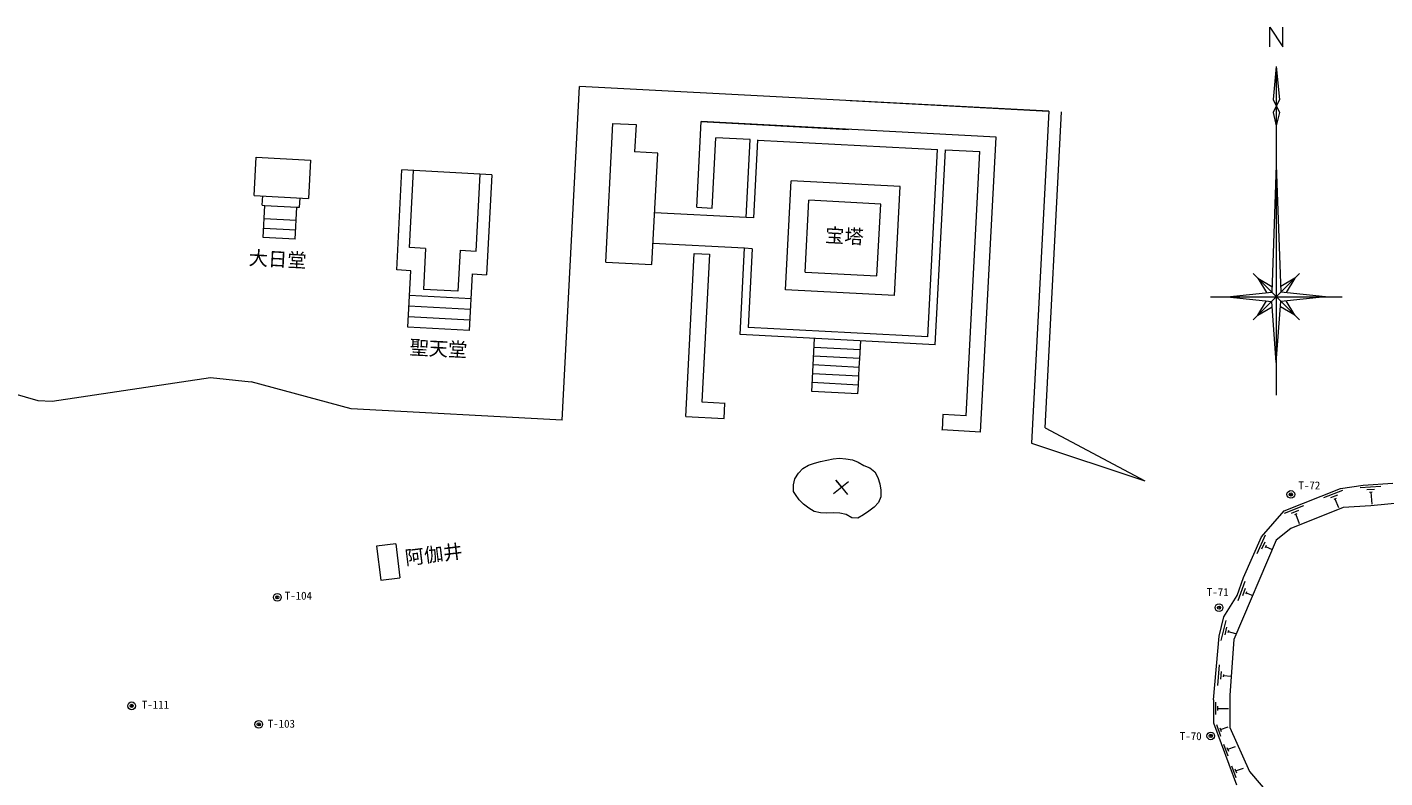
# Model space of a CAD drawing. Units: millimetres, scale not verified. Extents: x 27127 to 381529, y 17188 to 284000.
# Drawn here: x 116870 to 222595, y 217458 to 275920 of the extents above; entities that cross this region are included whole.
import ezdxf
from ezdxf.enums import TextEntityAlignment as Align

# ---------------------------------------------------------------- set-up
doc = ezdxf.new("R2010")
doc.units = ezdxf.units.MM
doc.header["$LTSCALE"] = 500
doc.header["$PDMODE"] = 32
doc.header["$PDSIZE"] = 250
doc.layers.add('0-0通り芯', color=4, linetype='Continuous', lineweight=13)
doc.layers.add('0-11', color=7, linetype='Continuous', lineweight=13)
doc.styles.add('ＭＳ ゴシック', font='')
doc.styles.get('ＭＳ ゴシック').set_extended_font_data('MS Gothic')

msp = doc.modelspace()

# ---------------------------------------------------------------- linework, layer by layer
at = {"layer": '0-0通り芯', "color": 3}
for p, q in [((213632.1, 275920.2), (214656.1, 274384.2)), ((213632.1, 274384.2), (213632.1, 275920.2)), ((214656.1, 274384.2), (214656.1, 275920.2)), ((214144.1, 272848.1), (214400.1, 270288.1)), ((214400.1, 270288.1), (213888.1, 269264.2)), ((213888.1, 269264.2), (214144.1, 268240.2)), ((214144.1, 265168.2), (214506.1, 255290.2)), ((212696.2, 256376.1), (213797.5, 255715.1)), ((215592, 256376.1), (214915.2, 255247.7)), ((210304.1, 254928.2), (213782.1, 255290.2)), ((217984.1, 254928.2), (214506.1, 254566.2)), ((212696.2, 253480.2), (213373, 254608.7)), ((214144.1, 249808.2), (213782.1, 254566.2)), ((215592, 253480.2), (214474.3, 254150.5)), ((219143.3, 239992.4), (220919, 240261.9)), ((220919, 240261.9), (223203.8, 240408.8)), ((214766.1, 238265.2), (219143.3, 239992.4)), ((212988.1, 236233.2), (214766.1, 238265.2)), ((219338.1, 238519.2), (215274.1, 236868.2)), ((221497.1, 238646.2), (219338.1, 238519.2)), ((224164.1, 238900.2), (221497.1, 238646.2)), ((215274.1, 236868.2), (214131.1, 235979.2)), ((214131.1, 235979.2), (210829.1, 228232.2)), ((211591.1, 233058.2), (212988.1, 236233.2)), ((211083.1, 231661.2), (211591.1, 233058.2)), ((210067.1, 230010.2), (211083.1, 231661.2)), ((209686.1, 228486.2), (210067.1, 230010.2)), ((209252.7, 223528.6), (209686.1, 228486.2)), ((210829.1, 228232.2), (210522.7, 223909.7)), ((209252.7, 223528.6), (209248, 221721.1)), ((210522.7, 223909.7), (210522.7, 221369.6)), ((209252.7, 221750.6), (211030.7, 216924.6)), ((210522.7, 221369.6), (212046.7, 217940.6)), ((212046.7, 217940.6), (214687.8, 214894.2))]:
    msp.add_line(p, q, dxfattribs=at)
at = {"layer": '0-0通り芯'}
for p, q in [((214144.1, 272848.1), (213888.1, 270288.1)), ((214144.1, 272848.1), (214144.1, 247248.2)), ((213888.1, 270288.1), (214400.1, 269264.2)), ((214400.1, 269264.2), (214144.1, 268240.2)), ((214144.1, 265168.2), (213782.1, 255290.2)), ((212333.7, 256738.6), (215954.5, 253117.8)), ((215954.5, 256738.6), (212333.7, 253117.8)), ((212696.2, 256376.1), (213373, 255247.7)), ((215592, 256376.1), (214490.7, 255715.1)), ((209024.1, 254928.2), (219264.1, 254928.2)), ((210304.1, 254928.2), (213782.1, 254566.2)), ((217984.1, 254928.2), (214506.1, 255290.2)), ((212696.2, 253480.2), (213813.9, 254150.5)), ((214144.1, 249808.2), (214506.1, 254566.2)), ((215592, 253480.2), (214915.2, 254608.7)), ((222281.5, 240149.1), (220684.8, 240046.4)), ((219306, 239841.6), (217817.6, 239254.3)), ((218914.3, 239472), (218356.1, 239251.8)), ((218801.6, 239212.6), (218615.6, 239139.1)), ((218708.6, 239175.8), (218973.5, 238504.6)), ((221795.3, 239917.4), (221196.6, 239878.9)), ((221608.6, 239705), (221409, 239692.1)), ((221508.8, 239698.6), (221568.8, 238765.1)), ((216254, 238637.3), (214765.7, 238050)), ((215862.3, 238267.7), (215304.2, 238047.5)), ((215749.7, 238008.3), (215563.6, 237934.9)), ((215656.7, 237971.6), (215934.1, 237268.5)), ((213262.3, 236359.8), (212618, 234895.3)), ((213244, 235821.6), (213002.4, 235272.4)), ((213346.6, 235558), (213266, 235375)), ((213306.3, 235466.5), (213810.3, 235244.7)), ((211690.8, 232746.9), (211144, 231243.2)), ((211707.8, 232208.7), (211502.8, 231644.8)), ((211827.5, 231952.4), (211759.1, 231764.4)), ((211793.3, 231858.4), (212320.6, 231666.6)), ((210199.7, 229715.8), (209811.6, 228163.5)), ((210272.4, 229182.2), (210126.9, 228600.1)), ((210418, 228939.6), (210369.4, 228745.6)), ((210393.7, 228842.6), (210975.8, 228697.1)), ((209691.2, 226248.3), (209551.9, 224654.4)), ((209846.9, 225732.8), (209794.7, 225135.1)), ((210028.8, 225516.2), (210011.3, 225316.9)), ((210020.1, 225416.5), (210617.8, 225364.3)), ((209412.3, 223350.9), (209409.8, 222390.9)), ((209571.4, 223030.5), (209570.6, 222710.5)), ((209571, 222870.5), (210417.9, 222868.3)), ((209476.7, 221605.6), (209808.6, 220704.8)), ((209737.5, 221360.6), (209848.1, 221060.3)), ((209792.8, 221210.5), (210393.3, 221431.7)), ((210039.2, 220078.6), (210371.1, 219177.8)), ((210300, 219833.7), (210410.6, 219533.4)), ((210355.3, 219683.5), (210955.9, 219904.8)), ((210659.4, 218395.3), (210991.3, 217494.5)), ((210920.2, 218150.3), (211030.8, 217850.1)), ((210975.5, 218000.2), (211576, 218221.4))]:
    msp.add_line(p, q, dxfattribs=at)
at = {"layer": '0-0通り芯', "color": 3}
for centre in [(215274.1, 239529.5), (136349.4, 231517), (209680.3, 230713.7), (125010.3, 223065.7), (134905.5, 221621.7), (209039.1, 220722.1)]:
    msp.add_circle(centre, 300, dxfattribs=at)
at = {"layer": '0-0通り芯', "color": 7}
for p in [(215274.1, 239529.5), (136349.4, 231517), (209680.3, 230713.7), (125010.3, 223065.7), (134905.5, 221621.7), (209039.1, 220722.1)]:
    msp.add_point(p, dxfattribs=at)
at = {"layer": '0-11'}
for p, q in [((158527.5, 245324.1), (159889, 271302.6)), ((196431.8, 269387.5), (159889, 271302.6)), ((180957, 270198.5), (196399.6, 269389.2)), ((169006.2, 261896), (169355.6, 268563.1)), ((169355.6, 268563.1), (180839.8, 267961.2)), ((192324, 267359.3), (169355.6, 268563.1)), ((196431.8, 269387.5), (195076.9, 243534.1)), ((196136.4, 244725), (197425.9, 269329.4)), ((161923.6, 257623.8), (162489.7, 268424.3)), ((162489.7, 268424.3), (164287.2, 268330.1)), ((164287.2, 268330.1), (164175.4, 266197.7)), ((170204.5, 261833.2), (170491.1, 267301.8)), ((173182.4, 267160.9), (170491.1, 267301.8)), ((172864, 261083.9), (173182.4, 267160.9)), ((173182.5, 267161.4), (173182.6, 267164.6)), ((173463.6, 261061.5), (173781.6, 267129.4)), ((173781.6, 267129.4), (173779.7, 267093.6)), ((173781.8, 267133.1), (173781.6, 267129.4)), ((173781.6, 267129.4), (187772.3, 266396.2)), ((191120.3, 244390.9), (192324, 267359.3)), ((134554.4, 262807.2), (134710.8, 265790.3)), ((134710.8, 265790.3), (138936.8, 265568.8)), ((138936.8, 265568.8), (138780.5, 262585.6)), ((165973, 266103.5), (164175.4, 266197.7)), ((165518.7, 257435.4), (165973, 266103.5)), ((187007.8, 251806.3), (187772.4, 266396.2)), ((187575.5, 251175.7), (188371.6, 266364.8)), ((188371.4, 266364.8), (191062.9, 266223.8)), ((189984.7, 245652), (191062.9, 266223.8)), ((145649.1, 257007.9), (146057.4, 264797.2)), ((153047.8, 264430.9), (146057.4, 264797.2)), ((146642.1, 258758.4), (146956.1, 264750.1)), ((151835, 258486.2), (152149, 264477.9)), ((153047.8, 264430.9), (152639.5, 256641.6)), ((175929.6, 255474.9), (176374.4, 263963.2)), ((184862.8, 263518.3), (176374.4, 263963.2)), ((184417.9, 255030), (184862.8, 263518.3)), ((134554.4, 262807.2), (138780.5, 262585.7)), ((135175.7, 262044.7), (135214.7, 262789.5)), ((138083.3, 261892.6), (138121, 262611.2)), ((177453.4, 256846.9), (177746.5, 262439.3)), ((183338.9, 262146.2), (177746.5, 262439.3)), ((135175.7, 262044.7), (135381, 262034)), ((135249.8, 259530.2), (135381, 262034)), ((135381, 262034), (137877.6, 261903.1)), ((137746.4, 259399.4), (137877.6, 261903.1)), ((137877.6, 261903.1), (138083.3, 261892.6)), ((172864.7, 261092.9), (165730, 261466.9)), ((169006.2, 261896), (170204.5, 261833.2)), ((183045.8, 256553.8), (183338.9, 262146.2)), ((135288.9, 260276), (137785, 260145.2)), ((135327, 261021.8), (137825, 260890.9)), ((173463.6, 261061.5), (172864.7, 261092.9)), ((137746.4, 259399.4), (135249.8, 259530.2)), ((172739.1, 258696.2), (165605, 259070.1)), ((147890.4, 258693), (146642.1, 258758.4)), ((147890.4, 258693), (147722.9, 255497.3)), ((150586.7, 258551.6), (150419.2, 255356)), ((150586.7, 258551.6), (151835, 258486.2)), ((168151.8, 245594.7), (168817.7, 258300.9)), ((168817.7, 258300.9), (170016.1, 258238.1)), ((170016.1, 258238.1), (169413, 246730.1)), ((170014.8, 258238.2), (170016.7, 258238.1)), ((172386.4, 251971.8), (172739.1, 258700.8)), ((173338, 258664.9), (172737.1, 258696.4)), ((172737.1, 258696.4), (172739.1, 258696.2)), ((173338, 258664.9), (173017, 252539.5)), ((146747.6, 256950.4), (145649.1, 257007.9)), ((146517.5, 252560.1), (146747.6, 256950.4)), ((161923.6, 257623.8), (165518.7, 257435.4)), ((151311, 252308.9), (151541, 256699.2)), ((151541, 256699.2), (152639.5, 256641.6)), ((177453.4, 256846.9), (183045.8, 256553.8)), ((146647.8, 255046), (151441.3, 254794.8)), ((150419.2, 255356), (147722.9, 255497.3)), ((184417.9, 255030), (175929.6, 255474.9)), ((146604.4, 254217.4), (151397.8, 253966.2)), ((146561, 253388.7), (151354.4, 253137.5)), ((151311, 252308.9), (146517.5, 252560.1)), ((187575.5, 251175.7), (172386.4, 251971.8)), ((187007.8, 251806.3), (173017, 252539.5)), ((177967.8, 247553.6), (178183.4, 251667.9)), ((181742.6, 250793.8), (178146.6, 250982.3)), ((181706.6, 250108.1), (181778.5, 251480.2)), ((181671.5, 249422.3), (178075.6, 249610.8)), ((181706.6, 250108.1), (178111.5, 250296.5)), ((181670.6, 249421.5), (181706.6, 250108.1)), ((118823.4, 246785.2), (131134.6, 248632.8)), ((131134.6, 248632.8), (134308.7, 248295.3)), ((181634.4, 248736.6), (178039.7, 248925.1)), ((181598.8, 248051), (181634.7, 248736.9)), ((181634.7, 248736.9), (181670.6, 249421.5)), ((112425.1, 248366.9), (117704.7, 246843.9)), ((142088.7, 246185.7), (134308.7, 248295.3)), ((181562.9, 247365.2), (177967.8, 247553.6)), ((181598.8, 248050.9), (178003.7, 248239.3)), ((181562.9, 247365.2), (181598.8, 248051)), ((117704.7, 246843.9), (118823.4, 246785.2)), ((169413, 246730.1), (171212.9, 246635.8)), ((171147.7, 245437.6), (171210.5, 246635.9)), ((158527.5, 245324.1), (142088.7, 246185.7)), ((168151.8, 245594.7), (171145.3, 245437.8)), ((188187.2, 245746.2), (188123.9, 244538.5)), ((189984.7, 245652), (188187.4, 245746.2)), ((188123.9, 244538.5), (188124.4, 244548.7)), ((191120.3, 244390.9), (188124.4, 244548.7)), ((196136.4, 244725), (203895.9, 240579.2)), ((195076.9, 243534.1), (203895.9, 240579.2)), ((179665.3, 239605.6), (180836.1, 240541.4)), ((180285.1, 240110.2), (179853.1, 240650.8)), ((179853.1, 240650.8), (180759.2, 239517.2)), ((145570.1, 235679.9), (144081.8, 235493.2)), ((144081.8, 235493.2), (144413.1, 232853.1)), ((145570.1, 235679.9), (145901.5, 233040)), ((144413.1, 232853.1), (145901.5, 233040))]:
    msp.add_line(p, q, dxfattribs=at)
msp.add_lwpolyline([(176557.9, 239768.4), (176541.5, 240278.7), (176649.7, 240756.9), (176923.9, 241180.1), (177280, 241536.7), (177701.5, 241800.2), (178172.5, 241972.3), (178659.7, 242096), (179146.8, 242205.6), (179636, 242314.7), (180130.8, 242348.7), (180631.8, 242300.4), (181131.6, 242223.3), (181591.2, 242041), (182026.9, 241794.4), (182483.2, 241589.6), (182883.7, 241291.7), (183111.4, 240849.3), (183256.5, 240363.6), (183358.1, 239865.7), (183345.5, 239352.2), (183168, 238899.4), (182828, 238539.9), (182406.4, 238237.1), (181986.1, 237950.5), (181561.4, 237686.8), (181077.4, 237697.4), (180648.1, 237957.3), (180164.6, 238082), (179649.4, 238092), (179135.5, 238069.3), (178636.9, 238084.5), (178167.3, 238207.8), (177734.6, 238461.2), (177335.8, 238762.6), (176984, 239119.8), (176695.1, 239528.6)], close=True, dxfattribs=at)
at = {"layer": '0-11', "color": 3}
for centre in [(136349.4, 231517), (134905.5, 221621.7)]:
    msp.add_circle(centre, 300, dxfattribs=at)
at = {"layer": '0-11'}
for p in [(136349.4, 231517), (134905.5, 221621.7)]:
    msp.add_point(p, dxfattribs=at)

# ---------------------------------------------------------------- texts
at = {"layer": '0-0通り芯', "color": 2, "style": 'ＭＳ ゴシック'}
for s, p in [('T-72', (215869.1, 239734.3)), ('T-104', (136931.8, 231147.4)), ('T-71', (208733, 231420)), ('T-111', (125802.8, 222655.7)), ('T-103', (135605.8, 221176)), ('T-70', (206632.3, 220207.2))]:
    msp.add_text(s, height=623.2, dxfattribs=at).set_placement(p, align=Align.BOTTOM_LEFT)
at = {"layer": '0-11', "style": 'ＭＳ ゴシック'}
for s, rotation, p in [('宝塔', 357, (178965.8, 258859.2)), ('大日堂', 357, (134085.7, 257091.9)), ('聖天堂', 357.062, (146604.6, 250125.3)), ('阿伽井', 7.154, (146399.1, 233709.2))]:
    msp.add_text(s, height=1100, rotation=rotation, dxfattribs=at).set_placement(p, align=Align.BOTTOM_LEFT)
at = {"layer": '0-11', "color": 2, "style": 'ＭＳ ゴシック'}
for s, p in [('T-104', (136931.9, 231147.4)), ('T-103', (135605.8, 221176))]:
    msp.add_text(s, height=623.2, dxfattribs=at).set_placement(p, align=Align.BOTTOM_LEFT)

doc.saveas('drawing.dxf')
